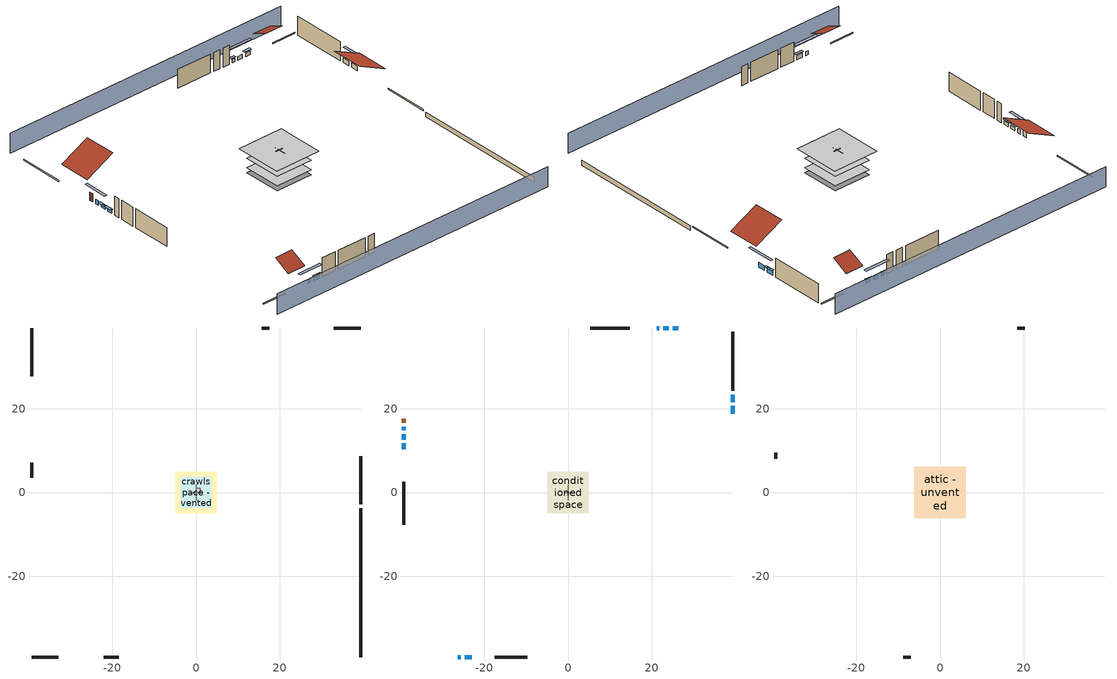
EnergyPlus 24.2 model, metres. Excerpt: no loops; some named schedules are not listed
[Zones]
central ac and furnace airloop ret air zone
 floor adiabatic (AdiabaticConst): 0,0 0,1 1,1 1,0 z0
 wall adiabatic (AdiabaticConst): 0,1 0,0 1,0 1,1 0,1 z0:1
 ceiling adiabatic (AdiabaticConst): 1,0 1,1 0,1 0,0 z1
crawlspace - vented
 floor foundation (Slab2 construction): -4.94,-4.94 -4.94,4.94 4.94,4.94 4.94,-4.94 z-0.91
 wall outside (RimJoist1 construction): 39.33,-2.83 39.33,8.69 z0.3:0.61
 wall outside (RimJoist2 construction): -39.33,-39.33 -32.93,-39.33 z0.3:0.61
 wall outside (RimJoist3 construction): -39.33,39.33 -39.33,27.81 z0.3:0.61
 wall outside (RimJoist4 construction): 39.33,39.33 32.93,39.33 z0.3:0.61
 wall foundation (FoundationWall1 construction): 39.33,-39.33 39.33,-3.76 z-0.91:0.3
garage
 floor foundation (Slab1 construction): -3.66,-3.66 -3.66,3.66 3.66,3.66 3.66,-3.66 z0
 wall outside (Wall1 construction): -22.12,-39.33 -18.46,-39.33 z0.3:5.18
 wall outside (Wall12 construction): 17.56,39.33 15.73,39.33 z0.3:5.18
 wall outside (Wall2 construction): -39.33,7.17 -39.33,3.51 z0.3:5.18
 wall to conditioned space (Wall5 construction Reversed): 0,-1.83 0,1.83 z0.3:5.18
 wall to conditioned space (Wall6 construction Reversed): 0.91,0 -0.91,0 z0.3:5.18
conditioned space
 floor to crawlspace - vented (Floor1 construction): -4.94,-4.94 -4.94,4.94 4.94,4.94 4.94,-4.94 z0.3
 floor to garage (Floor2 construction): -3.66,-3.66 -3.66,3.66 3.66,3.66 3.66,-3.66 z0.3
 floor adiabatic (AdiabaticFloorConstruction): -4.94,-4.94 -4.94,4.94 4.94,4.94 4.94,-4.94 z2.74
 wall outside (AdiabaticWallConstruction 1): -39.33,17.62 -39.33,16.7 z0.3:2.34
 wall outside (AdiabaticWallConstruction): 39.33,18.88 39.33,20.68 / 39.33,21.61 39.33,23.41 z0.3:1.52; 26.34,39.33 25.01,39.33 / 24.08,39.33 22.75,39.33 z0.3:1.22; -26.34,-39.33 -25.62,-39.33 z0.3:1.25; -24.69,-39.33 -23.04,-39.33 z0.3:1.37; -39.33,15.77 -39.33,14.9 z0.3:1.46; -39.33,13.97 -39.33,12.65 / 21.82,39.33 21.18,39.33 z0.3:1.16; -39.33,11.72 -39.33,10.4 z0.3:1.19
 wall outside (Wall3 construction): 39.33,24.34 39.33,38.4 z0.3:5.18
 wall outside (Wall4 construction): -17.53,-39.33 -9.71,-39.33 z0.3:5.18
 wall outside (Wall7 construction): -39.33,2.58 -39.33,-7.67 z0.3:5.18
 wall outside (Wall8 construction): 14.8,39.33 5.27,39.33 z0.3:5.18
 window (WindowConstruction): 39.33,18.88 39.33,20.68 z0.3:1.52
 window (WindowConstruction 9): 26.34,39.33 25.01,39.33 z0.3:1.22
 window (WindowConstruction 1): 39.33,21.61 39.33,23.41 z0.3:1.52
 window (WindowConstruction 2): -26.34,-39.33 -25.62,-39.33 z0.3:1.25
 window (WindowConstruction 3): -24.69,-39.33 -23.04,-39.33 z0.3:1.37
 window (WindowConstruction 4): -39.33,15.77 -39.33,14.9 z0.3:1.46
 window (WindowConstruction 5): -39.33,13.97 -39.33,12.65 z0.3:1.16
 window (WindowConstruction 6): -39.33,11.72 -39.33,10.4 z0.3:1.19
 window (WindowConstruction 7): 24.08,39.33 22.75,39.33 z0.3:1.22
 window (WindowConstruction 8): 21.82,39.33 21.19,39.33 z0.3:1.16
 door (Door): -39.33,17.61 -39.33,16.7 z0.3:2.34
 ceiling adiabatic (AdiabaticFloorConstruction): 4.94,-4.94 4.94,4.94 -4.94,4.94 -4.94,-4.94 z2.74
attic - unvented
 floor to conditioned space (Floor3 construction Reversed): -6.15,-6.15 -6.15,6.15 6.15,6.15 6.15,-6.15 z5.18
 wall outside (Wall10 construction): 20.26,39.33 18.49,39.33 z0.3:5.18
 wall outside (Wall11 construction): -39.33,9.47 -39.33,8.1 z0.3:5.18
 wall outside (Wall9 construction): -8.79,-39.33 -7.01,-39.33 z0.3:5.18
 roof outside (Roof1 construction): 39.33,17.96,5.18 31.87,17.96,8.91 31.87,9.62,8.91 39.33,9.62,5.18
 roof outside (Roof2 construction): -27.27,-39.33,5.18 -27.27,-35.1,7.3 -32,-35.1,7.3 -32,-39.33,5.18
 roof outside (Roof3 construction): 27.27,39.33,5.18 27.27,35.1,7.3 32,35.1,7.3 32,39.33,5.18
 roof outside (Roof4 construction): -39.33,18.54,5.18 -31.87,18.54,8.91 -31.87,26.88,8.91 -39.33,26.88,5.18
shading: 39.33,43.9 -39.33,43.9 / -39.33,-43.9 39.33,-43.9 z0:5.18; 39.33,23.43 39.33,16.14 39.94,16.14 39.94,23.43 z4.27; 24.7,39.33 26.64,39.33 26.64,39.94 24.7,39.94 z1.52; 39.33,23.72 39.33,21.31 39.94,21.31 39.94,23.72 z1.83; -22.88,-39.33 -29.08,-39.33 -29.08,-39.94 -22.88,-39.94 z3.99; -22.74,-39.33 -25,-39.33 -25,-39.94 -22.74,-39.94 z1.68; -39.33,12.15 -39.33,18.51 -39.94,18.51 -39.94,12.15 z4.21; -39.33,12.35 -39.33,14.27 -39.94,14.27 -39.94,12.35 z1.46; -39.33,10.09 -39.33,12.03 -39.94,12.03 -39.94,10.09 z1.49; 20,39.33 26.82,39.33 26.82,39.94 20,39.94 z3.96; 20.88,39.33 22.12,39.33 22.12,39.94 20.88,39.94 z1.46
[Building]
Building 1: Terrain=Suburbs
[Site:Location]
Portland Intl Arpt_OR: Latitude {deg}=45.59; Longitude {deg}=-122.6; Time Zone {hr}=-8; Elevation {m}=33; Keep Site Location Information=Yes
[Site:GroundTemperature:Shallow]
10.2558, 8.96328, 8.85977, 9.47314, 11.9355, 14.3863, 16.5111, 17.8571, 17.9714, 16.8767, 14.8061, 12.4304
[Site:WaterMainsTemperature]
Calculation Method=Schedule; Temperature Schedule=mains temperature schedule
[Material] Roughness=Rough; Thermal Absorptance=0.9
Name | Thickness {m} | Conductivity {W/m-K} | Density {kg/m3} | Specific Heat {J/kg-K} | Solar Absorptance | Visible Absorptance
asphalt or fiberglass shingles | 0.00635 | 0.162714 | 1121.4 | 1465.45 | 0.85 | 0.85
ceiling loosefill ins | 0.254 | 0.0480833 | 16.02 | 1046.75 | 0.7 | 0.7
ceiling stud and cavity | 0.1397 | 0.104117 | 65.682 | 1177.47 | 0.7 | 0.7
concrete 4.0 in. | 0.1016 | 1.803125 | 2242.8 | 837.4 | 0.7 | 0.7
concrete 8.0 in. | 0.2032 | 1.803125 | 2242.8 | 837.4 | 0.7 | 0.7
door material | 0.04445 | 0.0612267 | 512.64 | 1214.23 | 0.7 | 0.7
floor covering | 0.0127 | 0.0433444 | 54.468 | 1339.84 | 0.6 | 0.6
floor rigid ins; wall rigid ins; wall rigid ins 1; wall rigid ins 2 | 0.051816 | 0.029427 | 32.04 | 1214.23 | 0.7 | 0.7
floor rigid ins 1; wall rigid ins 3 | 0.512978 | 0.029427 | 32.04 | 1214.23 | 0.7 | 0.7
floor stud and cavity | 0.1397 | 0.0972396 | 92.3553 | 1139.71 | 0.7 | 0.7
floor stud and cavity 1 | 0.1397 | 1.75129 | 37.0049 | 1207.88 | 0.7 | 0.7
furniture material conditioned space 1; furniture material garage 1 | 0.1524 | 0.115458 | 640.8 | 1214.23 | 0.6 | 0.6
gypsum board | 0.0127 | 0.160291 | 801 | 837.4 | 0.6 | 0.6
osb sheathing 0.5 in. | 0.0127 | 0.115458 | 512.64 | 1214.23 | 0.6 | 0.6
osb sheathing 0.5 in. 1 | 0.0127 | 0.115458 | 512.64 | 1214.23 | 0.7 | 0.7
osb sheathing 0.75 in. | 0.01905 | 0.115458 | 512.64 | 1214.23 | 0.7 | 0.7
rim joist stud and cavity | 0.0508 | 0.178688 | 50.32683 | 1063.81 | 0.6 | 0.6
roof rigid ins | 0.00281632 | 0.029427 | 32.04 | 1214.23 | 0.7 | 0.7
soil 0.5 in. | 0.0127 | 1.3848 | 1842.3 | 418.7 | 0.7 | 0.7
wall stud and cavity | 0.1397 | 0.727959 | 139.0536 | 1170.24 | 0.6 | 0.6
wall stud and cavity 1 | 0.1397 | 0.230639 | 139.0536 | 1170.24 | 0.7 | 0.7
wall stud and cavity 2 | 0.1397 | 0.181744 | 139.0536 | 1170.24 | 0.7 | 0.7
wall stud and cavity 3 | 0.0889 | 0.380278 | 52.3479 | 1209.89 | 0.7 | 0.7
wall stud and cavity 4 | 0.0889 | 0.391764 | 83.0341 | 1211.67 | 0.7 | 0.7
wood siding | 0.0254 | 0.102417 | 544.68 | 1172.36 | 0.85 | 0.85
wood siding 1; wood siding 2 | 0.0254 | 0.102417 | 544.68 | 1172.36 | 0.7 | 0.7
[Material:NoMass]
Adiabatic: Roughness=Rough; Thermal Resistance {m2-K/W}=176.1; Thermal Absorptance=0.9; Solar Absorptance=0.7; Visible Absorptance=0.7
[WindowMaterial:SimpleGlazingSystem]
WindowMaterial: U-Factor {W/m2-K}=2.15764; Solar Heat Gain Coefficient=0.44
[Construction]
AdiabaticConst: Adiabatic
AdiabaticFloorConstruction: floor stud and cavity 1, floor rigid ins 1, osb sheathing 0.75 in., floor covering
AdiabaticWallConstruction: wood siding 1, wall rigid ins 3, wall stud and cavity 3, gypsum board
AdiabaticWallConstruction 1: wood siding 2, wall rigid ins 3, wall stud and cavity 3, gypsum board
Door: door material
Floor1 construction; Floor2 construction: floor stud and cavity, floor rigid ins, osb sheathing 0.75 in., floor covering
Floor3 construction Reversed: gypsum board, ceiling stud and cavity, ceiling loosefill ins
FoundationWall1 construction: concrete 8.0 in.
furniture construction conditioned space 1: furniture material conditioned space 1
furniture construction garage 1: furniture material garage 1
PartitionWallConstruction: gypsum board, wall stud and cavity 4, gypsum board
RimJoist1 construction; RimJoist2 construction; RimJoist3 construction; RimJoist4 construction: wood siding, rim joist stud and cavity
Roof1 construction; Roof2 construction; Roof3 construction; Roof4 construction: asphalt or fiberglass shingles, roof rigid ins, osb sheathing 0.5 in.
Slab1 construction: concrete 4.0 in.
Slab2 construction: soil 0.5 in.
Wall1 construction; Wall10 construction; Wall11 construction; Wall12 construction; Wall2 construction; Wall9 construction: wood siding, osb sheathing 0.5 in. 1, wall stud and cavity
Wall3 construction; Wall4 construction: wood siding, wall rigid ins, osb sheathing 0.5 in. 1, wall stud and cavity 1, gypsum board
Wall5 construction Reversed: gypsum board, wall stud and cavity 2, osb sheathing 0.5 in. 1, wall rigid ins 1
Wall6 construction Reversed: gypsum board, wall stud and cavity 2, osb sheathing 0.5 in. 1, wall rigid ins 2
Wall7 construction; Wall8 construction: wood siding, wall rigid ins 2, osb sheathing 0.5 in. 1, wall stud and cavity 1, gypsum board
WindowConstruction; WindowConstruction 1; WindowConstruction 2; WindowConstruction 3; WindowConstruction 4; WindowConstruction 5; WindowConstruction 6; WindowConstruction 7; WindowConstruction 8; WindowConstruction 9: WindowMaterial
[Zone] Multiplier=1
Name | Volume {m3} | Part of Total Floor Area
attic - unvented | 138.513 | Yes
central ac and furnace airloop ret air zone | 1 | No
conditioned space | 606.66 | Yes
crawlspace - vented | 119.044 | Yes
garage | 130.484 | Yes
[Space]
Name | Zone | Volume {m3} | Space Type
attic - unvented 1 | attic - unvented | 138.513
central ac and furnace airloop ret air space | central ac and furnace airloop ret air zone |  | Plenum Space Type
conditioned space 1 | conditioned space | 606.66
crawlspace - vented 1 | crawlspace - vented | 119.044
garage 1 | garage | 130.484
[ZoneInfiltration:DesignFlowRate] Schedule=Always On Discrete
Name | Zone or ZoneList or Space or SpaceList | Design Flow Rate Calculation Method | Air Changes per Hour {1/hr} | Constant Term Coefficient | Temperature Term Coefficient | Velocity Term Coefficient | Velocity Squared Term Coefficient | Design Flow Rate {m3/s}
infil attic - unvented 1 | attic - unvented 1 | AirChanges/Hour | 0.1 | 1 | 0 | 0 | 0
infil flow; natural vent flow; whole house fan flow | conditioned space 1 | Flow/Zone |  |  |  |  |  | 0
crawlspace_vented 1 duct leakage imbalance infil flow | crawlspace - vented 1 | Flow/Zone |  |  |  |  |  | 0
infil crawlspace - vented 1 | crawlspace - vented 1 | AirChanges/Hour | 2.6013 | 1 | 0 | 0 | 0
[ZoneMixing] Schedule=Always On Continuous; Design Flow Rate Calculation Method=Flow/Zone; Design Flow Rate {m3/s}=0
Name | Zone or Space | Source Zone or Space
whole house fan mix | attic - unvented | conditioned space
central ac and furnace airloop_0 ZoneMixDZToCond mix | conditioned space | crawlspace - vented
central ac and furnace airloop_0 ZoneMixCondToDZ mix | crawlspace - vented | conditioned space
[SpaceList]
Plenum Space Type: central ac and furnace airloop ret air space
[OtherEquipment] Design Level Calculation Method=EquipmentLevel
Name | Fuel Type | Zone or ZoneList or Space or SpaceList | Schedule | Design Level {W} | Fraction Latent | Fraction Radiant | Fraction Lost
central ac and furnace airloop_0 RetCondToRP; central ac and furnace airloop_0 RetSensLkToRP | None | central ac and furnace airloop ret air space | Always On Discrete | 0 | 0 | 0 | 0
central ac and furnace airloop_0 RetLatLkToRP | None | central ac and furnace airloop ret air space | Always On Discrete | 0 | 1 | 0 | 0
central ac and furnace airloop_0 SupCondToLv; central ac and furnace airloop_0 SupSensLkToCond; mech vent house fan sensible load | None | conditioned space 1 | Always On Discrete | 0 | 0 | 0 | 0
central ac and furnace airloop_0 SupLatLkToCond; mech vent house fan latent load | None | conditioned space 1 | Always On Discrete | 0 | 1 | 0 | 0
clothes dryer 1 | Electricity | conditioned space 1 | clothes_dryer | 0 | 0.015 | 0.081 | 0.85
cooking range 1 | NaturalGas | conditioned space 1 | cooking_range | 2399.78 | 0.16 | 0.384 | 0.2
general water use latent | None | conditioned space 1 | general water use schedule | 99.529 | 1 | 0 | 0
general water use sensible | None | conditioned space 1 | general water use schedule | -98.09 | 0 | 0.6 | 0
central ac and furnace airloop_0 RetCondToDZ; central ac and furnace airloop_0 SupCondToDZ; central ac and furnace airloop_0 SupSensLkToDZ | None | crawlspace - vented 1 | Always On Discrete | 0 | 0 | 0 | 0
central ac and furnace airloop_0 SupLatLkToDZ | None | crawlspace - vented 1 | Always On Discrete | 0 | 1 | 0 | 0
water heater energy adjustment1 | Electricity | garage 1 | Always On Discrete | 0.01 | 0 | 0 | 1
water heater lat | None | garage 1 | Always On Discrete | 0 | 1 | 0 | 0
water heater sens | None | garage 1 | Always On Discrete | 0 | 0 | 0 | 0
[SurfaceProperty:IncidentSolarMultiplier] Incident Solar Multiplier=1; Incident Solar Multiplier Schedule=trans schedule winter=0.85 summer=0.7
Window1; Window10; Window2; Window3; Window4; Window5; Window6; Window7; Window8; Window9
[InternalMass]
Name | Construction | Zone or ZoneList | Space or SpaceList | Surface Area {m2}
furniture mass conditioned space 1 | furniture construction conditioned space 1 | conditioned space | conditioned space 1 | 99.51774
partition wall mass | PartitionWallConstruction | conditioned space | conditioned space 1 | 248.794
furniture mass garage 1 | furniture construction garage 1 | garage | garage 1 | 5.35122
[Lights] Design Level Calculation Method=LightingLevel; Return Air Fraction=0; Fraction Radiant=0.6; Fraction Visible=0.2; Fraction Replaceable=1
Name | Zone or ZoneList or Space or SpaceList | Schedule | Lighting Level {W}
interior lighting | conditioned space 1 | lighting_interior | 334.979
garage lighting | garage 1 | lighting_garage | 8.19894
[People]
occupants: Zone or ZoneList or Space or SpaceList=conditioned space 1; Number of People Schedule=occupants; Number of People Calculation Method=People; Number of People=5; Fraction Radiant=0.314171; Sensible Heat Fraction=0.56303; Activity Level Schedule=occupants activity schedule; Carbon Dioxide Generation Rate {m3/s-W}=0; Enable ASHRAE 55 Comfort Warnings=No; Mean Radiant Temperature Calculation Type=EnclosureAveraged
[ElectricEquipment] Zone or ZoneList or Space or SpaceList=conditioned space 1; Design Level Calculation Method=EquipmentLevel
Name | Schedule | Design Level {W} | Fraction Latent | Fraction Radiant | Fraction Lost
ceiling fan | ceiling_fan | 18.2163 | 0 | 0.558 | 0
clothes dryer | clothes_dryer | 2995.68 | 0.015 | 0.081 | 0.85
clothes washer | clothes_washer | 283.022 | 0.03 | 0.162 | 0.7
cooking range | cooking_range | 81.8838 | 0.16 | 0.384 | 0.2
dishwasher | dishwasher | 379.923 | 0.3 | 0.18 | 0.4
fridge | fridge schedule | 57.5342 | 0 | 0.6 | 0
mech vent bath fan 0 | mech vent bath fan 0 schedule | 45 | 0 | 0 | 1
mech vent house fan | mech vent house fan schedule | 0 | 0 | 0 | 1
mech vent house fan cfis | mech vent house fan cfis schedule | 0 | 0 | 0 | 0
mech vent range fan 0 | mech vent range fan 0 schedule | 30 | 0 | 0 | 1
misc plug loads | plug_loads_other | 1005.87 | 0.021 | 0.558 | 0.049
misc tv | plug_loads_tv | 1211.12 | 0 | 0.6 | 0
whole house fan | Always On Discrete | 0 | 0 | 0 | 1
[SurfaceProperty:ExposedFoundationPerimeter] Exposed Perimeter Calculation Method=TotalExposedPerimeter
Name | Total Exposed Perimeter {m}
Slab2 | 35.57016
Slab1 | 18.288
[ZoneInfiltration:EffectiveLeakageArea]
infil garage 1: Zone or Space=garage 1; Schedule=Always On Discrete; Effective Air Leakage Area {cm2}=271.837; Stack Coefficient=0.000129147; Wind Coefficient=4.64657e-05
[AirLoopHVAC:ReturnPlenum]
Air Loop HVAC Return Plenum 1: Zone=central ac and furnace airloop ret air zone
[Foundation:Kiva] Wall Depth Below Slab {m}=0.2032
Name | Initial Indoor Air Temperature {C} | Wall Height Above Grade {m}
Foundation Kiva 1 | 13.4258 | 0.1016
Foundation Kiva 2 | 8.52769 | 0.3048
[Foundation:Kiva:Settings]
Soil Conductivity {W/m-K}=1.3848; Soil Density {kg/m3}=1842.3; Soil Specific Heat {J/kg-K}=418.7; Ground Solar Absorptivity=0.9; Ground Thermal Absorptivity=0.9; Ground Surface Roughness {m}=0.03; Far-Field Width {m}=40; Deep-Ground Boundary Condition=ZeroFlux; Deep-Ground Depth {m}=40; Minimum Cell Dimension {m}=0.2; Maximum Cell Growth Coefficient=3; Simulation Timestep=Timestep
[Exterior:Lights]
exterior lighting: Schedule=exterior lighting schedule; Design Level {W}=8.97151
[EnergyManagementSystem:Sensor]
Name | Output:Variable or Output:Meter Index Key | Output:Variable or Output:Meter
central_ac_and_furnace_airloop_0_DZ_T_s | crawlspace - vented | Zone Air Temperature
central_ac_and_furnace_airloop_0_DZ_W_s | crawlspace - vented | Zone Mean Air Humidity Ratio
water_heater_amb_rh | garage | Zone Air Relative Humidity
water_heater_amb_temp | garage | Zone Mean Air Temperature
[Schedule:Constant]
Name | Hourly Value
Always On Continuous; Always On Discrete; mech vent house fan schedule; mech vent house fan cfis schedule | 1
occupants activity schedule | 117.228
fridge schedule | 0
[Schedule:Day:Interval]
trans schedule winter=0.85 summer=0.7 day; trans schedule winter=0.85 summer=0.7 day 2: No, 24:00, 0.85
trans schedule winter=0.85 summer=0.7 day 1: No, 24:00, 0.7
trans schedule winter=0.85 summer=0.7 default day; mech vent bath fan 0 schedule default day; mech vent range fan 0 schedule default day; general water use schedule default day; exterior lighting schedule default day: No, 24:00, 0
mech vent bath fan 0 schedule day: No, 01:00, 0, 02:00, 1, 24:00, 0
mech vent range fan 0 schedule day: No, 12:00, 0, 13:00, 1, 24:00, 0
general water use schedule day: No, 01:00, 0.315068, 03:00, 0.287671, 04:00, 0.342466, 05:00, 0.369863, 06:00, 0.520548, 07:00, 0.60274, 08:00, 0.534247, 10:00, 0.506849, 11:00, 0.465753, 14:00, 0.479452, 15:00, 0.534247, 16:00, 0.589041, 17:00, 0.69863, 18:00, 0.876712, 19:00, 0.890411, 20:00, 0.986301, 21:00, 1, 22:00, 0.863014, 23:00, 0.616438, 24:00, 0.465753
exterior lighting schedule day: No, 01:00, 0.566667, 03:00, 0.524167, 05:00, 0.495833, 06:00, 0.5525, 07:00, 0.623333, 08:00, 0.580833, 09:00, 0.439167, 10:00, 0.354167, 12:00, 0.34, 13:00, 0.354167, 14:00, 0.396667, 15:00, 0.425, 16:00, 0.495833, 17:00, 0.623333, 18:00, 0.793333, 19:00, 0.906667, 20:00, 0.963333, 21:00, 0.991667, 22:00, 0.920833, 23:00, 0.793333, 24:00, 0.665833
[Schedule:Week:Daily]
trans schedule winter=0.85 summer=0.7 Week Rule - Jan1-May26: trans schedule winter=0.85 summer=0.7 day, trans schedule winter=0.85 summer=0.7 day, trans schedule winter=0.85 summer=0.7 day, trans schedule winter=0.85 summer=0.7 day, trans schedule winter=0.85 summer=0.7 day, trans schedule winter=0.85 summer=0.7 day, trans schedule winter=0.85 summer=0.7 day, trans schedule winter=0.85 summer=0.7 default day, trans schedule winter=0.85 summer=0.7 default day, trans schedule winter=0.85 summer=0.7 default day, trans schedule winter=0.85 summer=0.7 default day, trans schedule winter=0.85 summer=0.7 default day
trans schedule winter=0.85 summer=0.7 Week Rule - May27-Jun2: trans schedule winter=0.85 summer=0.7 day, trans schedule winter=0.85 summer=0.7 day, trans schedule winter=0.85 summer=0.7 day, trans schedule winter=0.85 summer=0.7 day, trans schedule winter=0.85 summer=0.7 day, trans schedule winter=0.85 summer=0.7 day 1, trans schedule winter=0.85 summer=0.7 day 1, trans schedule winter=0.85 summer=0.7 default day, trans schedule winter=0.85 summer=0.7 default day, trans schedule winter=0.85 summer=0.7 default day, trans schedule winter=0.85 summer=0.7 default day, trans schedule winter=0.85 summer=0.7 default day
trans schedule winter=0.85 summer=0.7 Week Rule - Jun3-Sep29: trans schedule winter=0.85 summer=0.7 day 1, trans schedule winter=0.85 summer=0.7 day 1, trans schedule winter=0.85 summer=0.7 day 1, trans schedule winter=0.85 summer=0.7 day 1, trans schedule winter=0.85 summer=0.7 day 1, trans schedule winter=0.85 summer=0.7 day 1, trans schedule winter=0.85 summer=0.7 day 1, trans schedule winter=0.85 summer=0.7 default day, trans schedule winter=0.85 summer=0.7 default day, trans schedule winter=0.85 summer=0.7 default day, trans schedule winter=0.85 summer=0.7 default day, trans schedule winter=0.85 summer=0.7 default day
trans schedule winter=0.85 summer=0.7 Week Rule - Sep30-Oct6: trans schedule winter=0.85 summer=0.7 day 1, trans schedule winter=0.85 summer=0.7 day 2, trans schedule winter=0.85 summer=0.7 day 2, trans schedule winter=0.85 summer=0.7 day 2, trans schedule winter=0.85 summer=0.7 day 2, trans schedule winter=0.85 summer=0.7 day 2, trans schedule winter=0.85 summer=0.7 day 2, trans schedule winter=0.85 summer=0.7 default day, trans schedule winter=0.85 summer=0.7 default day, trans schedule winter=0.85 summer=0.7 default day, trans schedule winter=0.85 summer=0.7 default day, trans schedule winter=0.85 summer=0.7 default day
trans schedule winter=0.85 summer=0.7 Week Rule - Oct7-Dec31: trans schedule winter=0.85 summer=0.7 day 2, trans schedule winter=0.85 summer=0.7 day 2, trans schedule winter=0.85 summer=0.7 day 2, trans schedule winter=0.85 summer=0.7 day 2, trans schedule winter=0.85 summer=0.7 day 2, trans schedule winter=0.85 summer=0.7 day 2, trans schedule winter=0.85 summer=0.7 day 2, trans schedule winter=0.85 summer=0.7 default day, trans schedule winter=0.85 summer=0.7 default day, trans schedule winter=0.85 summer=0.7 default day, trans schedule winter=0.85 summer=0.7 default day, trans schedule winter=0.85 summer=0.7 default day
mech vent bath fan 0 schedule Week Rule - Jan1-Dec31: mech vent bath fan 0 schedule day, mech vent bath fan 0 schedule day, mech vent bath fan 0 schedule day, mech vent bath fan 0 schedule day, mech vent bath fan 0 schedule day, mech vent bath fan 0 schedule day, mech vent bath fan 0 schedule day, mech vent bath fan 0 schedule default day, mech vent bath fan 0 schedule default day, mech vent bath fan 0 schedule default day, mech vent bath fan 0 schedule default day, mech vent bath fan 0 schedule default day
mech vent range fan 0 schedule Week Rule - Jan1-Dec31: mech vent range fan 0 schedule day, mech vent range fan 0 schedule day, mech vent range fan 0 schedule day, mech vent range fan 0 schedule day, mech vent range fan 0 schedule day, mech vent range fan 0 schedule day, mech vent range fan 0 schedule day, mech vent range fan 0 schedule default day, mech vent range fan 0 schedule default day, mech vent range fan 0 schedule default day, mech vent range fan 0 schedule default day, mech vent range fan 0 schedule default day
general water use schedule Week Rule - Jan1-Dec31: general water use schedule day, general water use schedule day, general water use schedule day, general water use schedule day, general water use schedule day, general water use schedule day, general water use schedule day, general water use schedule default day, general water use schedule default day, general water use schedule default day, general water use schedule default day, general water use schedule default day
exterior lighting schedule Week Rule - Jan1-Jan27: exterior lighting schedule day, exterior lighting schedule day, exterior lighting schedule day, exterior lighting schedule day, exterior lighting schedule day, exterior lighting schedule day, exterior lighting schedule day, exterior lighting schedule default day, exterior lighting schedule default day, exterior lighting schedule default day, exterior lighting schedule default day, exterior lighting schedule default day
exterior lighting schedule Week Rule - Jan28-Feb3: exterior lighting schedule day, exterior lighting schedule day, exterior lighting schedule day, exterior lighting schedule day, exterior lighting schedule day 1, exterior lighting schedule day 1, exterior lighting schedule day 1, exterior lighting schedule default day, exterior lighting schedule default day, exterior lighting schedule default day, exterior lighting schedule default day, exterior lighting schedule default day
exterior lighting schedule Week Rule - Feb4-Feb24: exterior lighting schedule day 1, exterior lighting schedule day 1, exterior lighting schedule day 1, exterior lighting schedule day 1, exterior lighting schedule day 1, exterior lighting schedule day 1, exterior lighting schedule day 1, exterior lighting schedule default day, exterior lighting schedule default day, exterior lighting schedule default day, exterior lighting schedule default day, exterior lighting schedule default day
exterior lighting schedule Week Rule - Feb25-Mar3: exterior lighting schedule day 1, exterior lighting schedule day 1, exterior lighting schedule day 1, exterior lighting schedule day 1, exterior lighting schedule day 2, exterior lighting schedule day 2, exterior lighting schedule day 2, exterior lighting schedule default day, exterior lighting schedule default day, exterior lighting schedule default day, exterior lighting schedule default day, exterior lighting schedule default day
exterior lighting schedule Week Rule - Mar4-Mar31: exterior lighting schedule day 2, exterior lighting schedule day 2, exterior lighting schedule day 2, exterior lighting schedule day 2, exterior lighting schedule day 2, exterior lighting schedule day 2, exterior lighting schedule day 2, exterior lighting schedule default day, exterior lighting schedule default day, exterior lighting schedule default day, exterior lighting schedule default day, exterior lighting schedule default day
exterior lighting schedule Week Rule - Apr1-Apr28: exterior lighting schedule day 3, exterior lighting schedule day 3, exterior lighting schedule day 3, exterior lighting schedule day 3, exterior lighting schedule day 3, exterior lighting schedule day 3, exterior lighting schedule day 3, exterior lighting schedule default day, exterior lighting schedule default day, exterior lighting schedule default day, exterior lighting schedule default day, exterior lighting schedule default day
exterior lighting schedule Week Rule - Apr29-May5: exterior lighting schedule day 3, exterior lighting schedule day 3, exterior lighting schedule day 4, exterior lighting schedule day 4, exterior lighting schedule day 4, exterior lighting schedule day 4, exterior lighting schedule day 4, exterior lighting schedule default day, exterior lighting schedule default day, exterior lighting schedule default day, exterior lighting schedule default day, exterior lighting schedule default day
exterior lighting schedule Week Rule - May6-May26: exterior lighting schedule day 4, exterior lighting schedule day 4, exterior lighting schedule day 4, exterior lighting schedule day 4, exterior lighting schedule day 4, exterior lighting schedule day 4, exterior lighting schedule day 4, exterior lighting schedule default day, exterior lighting schedule default day, exterior lighting schedule default day, exterior lighting schedule default day, exterior lighting schedule default day
exterior lighting schedule Week Rule - May27-Jun2: exterior lighting schedule day 4, exterior lighting schedule day 4, exterior lighting schedule day 4, exterior lighting schedule day 4, exterior lighting schedule day 4, exterior lighting schedule day 5, exterior lighting schedule day 5, exterior lighting schedule default day, exterior lighting schedule default day, exterior lighting schedule default day, exterior lighting schedule default day, exterior lighting schedule default day
exterior lighting schedule Week Rule - Jun3-Jun30: exterior lighting schedule day 5, exterior lighting schedule day 5, exterior lighting schedule day 5, exterior lighting schedule day 5, exterior lighting schedule day 5, exterior lighting schedule day 5, exterior lighting schedule day 5, exterior lighting schedule default day, exterior lighting schedule default day, exterior lighting schedule default day, exterior lighting schedule default day, exterior lighting schedule default day
exterior lighting schedule Week Rule - Jul1-Jul28: exterior lighting schedule day 6, exterior lighting schedule day 6, exterior lighting schedule day 6, exterior lighting schedule day 6, exterior lighting schedule day 6, exterior lighting schedule day 6, exterior lighting schedule day 6, exterior lighting schedule default day, exterior lighting schedule default day, exterior lighting schedule default day, exterior lighting schedule default day, exterior lighting schedule default day
exterior lighting schedule Week Rule - Jul29-Aug4: exterior lighting schedule day 6, exterior lighting schedule day 6, exterior lighting schedule day 6, exterior lighting schedule day 7, exterior lighting schedule day 7, exterior lighting schedule day 7, exterior lighting schedule day 7, exterior lighting schedule default day, exterior lighting schedule default day, exterior lighting schedule default day, exterior lighting schedule default day, exterior lighting schedule default day
exterior lighting schedule Week Rule - Aug5-Aug25: exterior lighting schedule day 7, exterior lighting schedule day 7, exterior lighting schedule day 7, exterior lighting schedule day 7, exterior lighting schedule day 7, exterior lighting schedule day 7, exterior lighting schedule day 7, exterior lighting schedule default day, exterior lighting schedule default day, exterior lighting schedule default day, exterior lighting schedule default day, exterior lighting schedule default day
exterior lighting schedule Week Rule - Aug26-Sep1: exterior lighting schedule day 7, exterior lighting schedule day 7, exterior lighting schedule day 7, exterior lighting schedule day 7, exterior lighting schedule day 7, exterior lighting schedule day 7, exterior lighting schedule day 8, exterior lighting schedule default day, exterior lighting schedule default day, exterior lighting schedule default day, exterior lighting schedule default day, exterior lighting schedule default day
exterior lighting schedule Week Rule - Sep2-Sep29: exterior lighting schedule day 8, exterior lighting schedule day 8, exterior lighting schedule day 8, exterior lighting schedule day 8, exterior lighting schedule day 8, exterior lighting schedule day 8, exterior lighting schedule day 8, exterior lighting schedule default day, exterior lighting schedule default day, exterior lighting schedule default day, exterior lighting schedule default day, exterior lighting schedule default day
exterior lighting schedule Week Rule - Sep30-Oct6: exterior lighting schedule day 8, exterior lighting schedule day 9, exterior lighting schedule day 9, exterior lighting schedule day 9, exterior lighting schedule day 9, exterior lighting schedule day 9, exterior lighting schedule day 9, exterior lighting schedule default day, exterior lighting schedule default day, exterior lighting schedule default day, exterior lighting schedule default day, exterior lighting schedule default day
exterior lighting schedule Week Rule - Oct7-Oct27: exterior lighting schedule day 9, exterior lighting schedule day 9, exterior lighting schedule day 9, exterior lighting schedule day 9, exterior lighting schedule day 9, exterior lighting schedule day 9, exterior lighting schedule day 9, exterior lighting schedule default day, exterior lighting schedule default day, exterior lighting schedule default day, exterior lighting schedule default day, exterior lighting schedule default day
exterior lighting schedule Week Rule - Oct28-Nov3: exterior lighting schedule day 9, exterior lighting schedule day 9, exterior lighting schedule day 9, exterior lighting schedule day 9, exterior lighting schedule day 10, exterior lighting schedule day 10, exterior lighting schedule day 10, exterior lighting schedule default day, exterior lighting schedule default day, exterior lighting schedule default day, exterior lighting schedule default day, exterior lighting schedule default day
exterior lighting schedule Week Rule - Nov4-Nov24: exterior lighting schedule day 10, exterior lighting schedule day 10, exterior lighting schedule day 10, exterior lighting schedule day 10, exterior lighting schedule day 10, exterior lighting schedule day 10, exterior lighting schedule day 10, exterior lighting schedule default day, exterior lighting schedule default day, exterior lighting schedule default day, exterior lighting schedule default day, exterior lighting schedule default day
exterior lighting schedule Week Rule - Nov25-Dec1: exterior lighting schedule day 10, exterior lighting schedule day 10, exterior lighting schedule day 10, exterior lighting schedule day 10, exterior lighting schedule day 10, exterior lighting schedule day 10, exterior lighting schedule day 11, exterior lighting schedule default day, exterior lighting schedule default day, exterior lighting schedule default day, exterior lighting schedule default day, exterior lighting schedule default day
exterior lighting schedule Week Rule - Dec2-Dec31: exterior lighting schedule day 11, exterior lighting schedule day 11, exterior lighting schedule day 11, exterior lighting schedule day 11, exterior lighting schedule day 11, exterior lighting schedule day 11, exterior lighting schedule day 11, exterior lighting schedule default day, exterior lighting schedule default day, exterior lighting schedule default day, exterior lighting schedule default day, exterior lighting schedule default day
[Schedule:Year]
trans schedule winter=0.85 summer=0.7: trans schedule winter=0.85 summer=0.7 Week Rule - Jan1-May26, 1, 1, 5, 26, trans schedule winter=0.85 summer=0.7 Week Rule - May27-Jun2, 5, 27, 6, 2, trans schedule winter=0.85 summer=0.7 Week Rule - Jun3-Sep29, 6, 3, 9, 29, trans schedule winter=0.85 summer=0.7 Week Rule - Sep30-Oct6, 9, 30, 10, 6, trans schedule winter=0.85 summer=0.7 Week Rule - Oct7-Dec31, 10, 7, 12, 31
mech vent bath fan 0 schedule: mech vent bath fan 0 schedule Week Rule - Jan1-Dec31, 1, 1, 12, 31
mech vent range fan 0 schedule: mech vent range fan 0 schedule Week Rule - Jan1-Dec31, 1, 1, 12, 31
general water use schedule: general water use schedule Week Rule - Jan1-Dec31, 1, 1, 12, 31
exterior lighting schedule: exterior lighting schedule Week Rule - Jan1-Jan27, 1, 1, 1, 27, exterior lighting schedule Week Rule - Jan28-Feb3, 1, 28, 2, 3, exterior lighting schedule Week Rule - Feb4-Feb24, 2, 4, 2, 24, exterior lighting schedule Week Rule - Feb25-Mar3, 2, 25, 3, 3, exterior lighting schedule Week Rule - Mar4-Mar31, 3, 4, 3, 31, exterior lighting schedule Week Rule - Apr1-Apr28, 4, 1, 4, 28, exterior lighting schedule Week Rule - Apr29-May5, 4, 29, 5, 5, exterior lighting schedule Week Rule - May6-May26, 5, 6, 5, 26, exterior lighting schedule Week Rule - May27-Jun2, 5, 27, 6, 2, exterior lighting schedule Week Rule - Jun3-Jun30, 6, 3, 6, 30, exterior lighting schedule Week Rule - Jul1-Jul28, 7, 1, 7, 28, exterior lighting schedule Week Rule - Jul29-Aug4, 7, 29, 8, 4, exterior lighting schedule Week Rule - Aug5-Aug25, 8, 5, 8, 25, exterior lighting schedule Week Rule - Aug26-Sep1, 8, 26, 9, 1, exterior lighting schedule Week Rule - Sep2-Sep29, 9, 2, 9, 29, exterior lighting schedule Week Rule - Sep30-Oct6, 9, 30, 10, 6, exterior lighting schedule Week Rule - Oct7-Oct27, 10, 7, 10, 27, exterior lighting schedule Week Rule - Oct28-Nov3, 10, 28, 11, 3, exterior lighting schedule Week Rule - Nov4-Nov24, 11, 4, 11, 24, exterior lighting schedule Week Rule - Nov25-Dec1, 11, 25, 12, 1, exterior lighting schedule Week Rule - Dec2-Dec31, 12, 2, 12, 31
[Schedule:File] File=in.schedules.csv; Rows to Skip at Top=1; Number of Hours of Data=8760; Column Separator=Comma; Interpolate to Timestep=Yes; Minutes per Item=15; Adjust Schedule for Daylight Savings=Yes
Name | Column Number
lighting_interior | 5
occupants | 1
ceiling_fan | 4
clothes_dryer | 11
clothes_washer | 10
cooking_range | 12
dishwasher | 8
plug_loads_other | 2
plug_loads_tv | 3
lighting_garage | 6
[Schedule:Compact]
mains temperature schedule: Through: 01/01, For: AllDays, Until: 24:00, 13.0633, Through: 01/02, For: AllDays, Until: 24:00, 13.0189, Through: 01/03, For: AllDays, Until: 24:00, 12.975, Through: 01/04, For: AllDays, Until: 24:00, 12.9328, Through: 01/05, For: AllDays, Until: 24:00, 12.8917, Through: 01/06, For: AllDays, Until: 24:00, 12.8517, Through: 01/07, For: AllDays, Until: 24:00, 12.8122, Through: 01/08, For: AllDays, Until: 24:00, 12.7744, Through: 01/09, For: AllDays, Until: 24:00, 12.7378, Through: 01/10, For: AllDays, Until: 24:00, 12.7017, Through: 01/11, For: AllDays, Until: 24:00, 12.6672, Through: 01/12, For: AllDays, Until: 24:00, 12.6339, Through: 01/13, For: AllDays, Until: 24:00, 12.6017, Through: 01/14, For: AllDays, Until: 24:00, 12.5706, Through: 01/15, For: AllDays, Until: 24:00, 12.5411, Through: 01/16, For: AllDays, Until: 24:00, 12.5122, Through: 01/17, For: AllDays, Until: 24:00, 12.485, Through: 01/18, For: AllDays, Until: 24:00, 12.4583, Through: 01/19, For: AllDays, Until: 24:00, 12.4333, Through: 01/20, For: AllDays, Until: 24:00, 12.41, Through: 01/21, For: AllDays, Until: 24:00, 12.3872, Through: 01/22, For: AllDays, Until: 24:00, 12.3661, Through: 01/23, For: AllDays, Until: 24:00, 12.3456, Through: 01/24, For: AllDays, Until: 24:00, 12.3272, Through: 01/25, For: AllDays, Until: 24:00, 12.3094, Through: 01/26, For: AllDays, Until: 24:00, 12.2933, Through: 01/27, For: AllDays, Until: 24:00, 12.2783, Through: 01/28, For: AllDays, Until: 24:00, 12.2644, Through: 01/29, For: AllDays, Until: 24:00, 12.2517, Through: 01/30, For: AllDays, Until: 24:00, 12.2406, Through: 01/31, For: AllDays, Until: 24:00, 12.2306, Through: 02/01, For: AllDays, Until: 24:00, 12.2222, Through: 02/02, For: AllDays, Until: 24:00, 12.215, Through: 02/03, For: AllDays, Until: 24:00, 12.2089, Through: 02/04, For: AllDays, Until: 24:00, 12.2039, Through: 02/05, For: AllDays, Until: 24:00, 12.2006, Through: 02/06, For: AllDays, Until: 24:00, 12.1983, Through: 02/07, For: AllDays, Until: 24:00, 12.1978, Through: 02/08, For: AllDays, Until: 24:00, 12.1978, Through: 02/09, For: AllDays, Until: 24:00, 12.2, Through: 02/10, For: AllDays, Until: 24:00, 12.2028, Through: 02/11, For: AllDays, Until: 24:00, 12.2072, Through: 02/12, For: AllDays, Until: 24:00, 12.2128, Through: 02/13, For: AllDays, Until: 24:00, 12.2194, Through: 02/14, For: AllDays, Until: 24:00, 12.2278, Through: 02/15, For: AllDays, Until: 24:00, 12.2372, Through: 02/16, For: AllDays, Until: 24:00, 12.2483, Through: 02/17, For: AllDays, Until: 24:00, 12.26, Through: 02/18, For: AllDays, Until: 24:00, 12.2733, Through: 02/19, For: AllDays, Until: 24:00, 12.2883, Through: 02/20, For: AllDays, Until: 24:00, 12.3039, Through: 02/21, For: AllDays, Until: 24:00, 12.3211, Through: 02/22, For: AllDays, Until: 24:00, 12.3394, Through: 02/23, For: AllDays, Until: 24:00, 12.3594, Through: 02/24, For: AllDays, Until: 24:00, 12.38, Through: 02/25, For: AllDays, Until: 24:00, 12.4022, Through: 02/26, For: AllDays, Until: 24:00, 12.4256, Through: 02/27, For: AllDays, Until: 24:00, 12.4506, Through: 02/28, For: AllDays, Until: 24:00, 12.4761, Through: 03/01, For: AllDays, Until: 24:00, 12.5033, Through: 03/02, For: AllDays, Until: 24:00, 12.5317, Through: 03/03, For: AllDays, Until: 24:00, 12.5611, Through: 03/04, For: AllDays, Until: 24:00, 12.5917, Through: 03/05, For: AllDays, Until: 24:00, 12.6233, Through: 03/06, For: AllDays, Until: 24:00, 12.6567, Through: 03/07, For: AllDays, Until: 24:00, 12.6906, Through: 03/08, For: AllDays, Until: 24:00, 12.7261, Through: 03/09, For: AllDays, Until: 24:00, 12.7628, Through: 03/10, For: AllDays, Until: 24:00, 12.8, Through: 03/11, For: AllDays, Until: 24:00, 12.8389, Through: 03/12, For: AllDays, Until: 24:00, 12.8789, Through: 03/13, For: AllDays, Until: 24:00, 12.9194, Through: 03/14, For: AllDays, Until: 24:00, 12.9617, Through: 03/15, For: AllDays, Until: 24:00, 13.0044, Through: 03/16, For: AllDays, Until: 24:00, 13.0489, Through: 03/17, For: AllDays, Until: 24:00, 13.0939, Through: 03/18, For: AllDays, Until: 24:00, 13.14, Through: 03/19, For: AllDays, Until: 24:00, 13.1872, Through: 03/20, For: AllDays, Until: 24:00, 13.2356, Through: 03/21, For: AllDays, Until: 24:00, 13.285, Through: 03/22, For: AllDays, Until: 24:00, 13.335, Through: 03/23, For: AllDays, Until: 24:00, 13.3861, Through: 03/24, For: AllDays, Until: 24:00, 13.4383, Through: 03/25, For: AllDays, Until: 24:00, 13.4911, Through: 03/26, For: AllDays, Until: 24:00, 13.545, Through: 03/27, For: AllDays, Until: 24:00, 13.6, Through: 03/28, For: AllDays, Until: 24:00, 13.6556, Through: 03/29, For: AllDays, Until: 24:00, 13.7122, Through: 03/30, For: AllDays, Until: 24:00, 13.77, Through: 03/31, For: AllDays, Until: 24:00, 13.8283, Through: 04/01, For: AllDays, Until: 24:00, 13.8872, Through: 04/02, For: AllDays, Until: 24:00, 13.9472, Through: 04/03, For: AllDays, Until: 24:00, 14.0078, Through: 04/04, For: AllDays, Until: 24:00, 14.0689, Through: 04/05, For: AllDays, Until: 24:00, 14.1311, Through: 04/06, For: AllDays, Until: 24:00, 14.1944, Through: 04/07, For: AllDays, Until: 24:00, 14.2578, Through: 04/08, For: AllDays, Until: 24:00, 14.3222, Through: 04/09, For: AllDays, Until: 24:00, 14.3872, Through: 04/10, For: AllDays, Until: 24:00, 14.4528, Through: 04/11, For: AllDays, Until: 24:00, 14.5189, Through: 04/12, For: AllDays, Until: 24:00, 14.5856, Through: 04/13, For: AllDays, Until: 24:00, 14.6533, Through: 04/14, For: AllDays, Until: 24:00, 14.7211, Through: 04/15, For: AllDays, Until: 24:00, 14.7894, Through: 04/16, For: AllDays, Until: 24:00, 14.8589, Through: 04/17, For: AllDays, Until: 24:00, 14.9283, Through: 04/18, For: AllDays, Until: 24:00, 14.9983, Through: 04/19, For: AllDays, Until: 24:00, 15.0689, Through: 04/20, For: AllDays, Until: 24:00, 15.14, Through: 04/21, For: AllDays, Until: 24:00, 15.2111, Through: 04/22, For: AllDays, Until: 24:00, 15.2833, Through: 04/23, For: AllDays, Until: 24:00, 15.3556, Through: 04/24, For: AllDays, Until: 24:00, 15.4278, Through: 04/25, For: AllDays, Until: 24:00, 15.5006, Through: 04/26, For: AllDays, Until: 24:00, 15.5739, Through: 04/27, For: AllDays, Until: 24:00, 15.6478, Through: 04/28, For: AllDays, Until: 24:00, 15.7211, Through: 04/29, For: AllDays, Until: 24:00, 15.7956, Through: 04/30, For: AllDays, Until: 24:00, 15.8694, Through: 05/01, For: AllDays, Until: 24:00, 15.9439, Through: 05/02, For: AllDays, Until: 24:00, 16.0189, Through: 05/03, For: AllDays, Until: 24:00, 16.0939, Through: 05/04, For: AllDays, Until: 24:00, 16.1689, Through: 05/05, For: AllDays, Until: 24:00, 16.2439, Through: 05/06, For: AllDays, Until: 24:00, 16.3189, Through: 05/07, For: AllDays, Until: 24:00, 16.3944, Through: 05/08, For: AllDays, Until: 24:00, 16.4694, Through: 05/09, For: AllDays, Until: 24:00, 16.545, Through: 05/10, For: AllDays, Until: 24:00, 16.6206, Through: 05/11, For: AllDays, Until: 24:00, 16.6956, Through: 05/12, For: AllDays, Until: 24:00, 16.7711, Through: 05/13, For: AllDays, Until: 24:00, 16.8461, Through: 05/14, For: AllDays, Until: 24:00, 16.9217, Through: 05/15, For: AllDays, Until: 24:00, 16.9967, Through: 05/16, For: AllDays, Until: 24:00, 17.0717, Through: 05/17, For: AllDays, Until: 24:00, 17.1467, Through: 05/18, For: AllDays, Until: 24:00, 17.2211, Through: 05/19, For: AllDays, Until: 24:00, 17.2956, Through: 05/20, For: AllDays, Until: 24:00, 17.37, Through: 05/21, For: AllDays, Until: 24:00, 17.4439, Through: 05/22, For: AllDays, Until: 24:00, 17.5178, Through: 05/23, For: AllDays, Until: 24:00, 17.5911, Through: 05/24, For: AllDays, Until: 24:00, 17.6644, Through: 05/25, For: AllDays, Until: 24:00, 17.7372, Through: 05/26, For: AllDays, Until: 24:00, 17.8094, Through: 05/27, For: AllDays, Until: 24:00, 17.8817, Through: 05/28, For: AllDays, Until: 24:00, 17.9533, Through: 05/29, For: AllDays, Until: 24:00, 18.025, Through: 05/30, For: AllDays, Until: 24:00, 18.0961, Through: 05/31, For: AllDays, Until: 24:00, 18.1661, Through: 06/01, For: AllDays, Until: 24:00, 18.2361, Through: 06/02, For: AllDays, Until: 24:00, 18.3061, Through: 06/03, For: AllDays, Until: 24:00, 18.375, Through: 06/04, For: AllDays, Until: 24:00, 18.4433, Through: 06/05, For: AllDays, Until: 24:00, 18.5111, Through: 06/06, For: AllDays, Until: 24:00, 18.5789, Through: 06/07, For: AllDays, Until: 24:00, 18.6456, Through: 06/08, For: AllDays, Until: 24:00, 18.7117, Through: 06/09, For: AllDays, Until: 24:00, 18.7772, Through: 06/10, For: AllDays, Until: 24:00, 18.8417, Through: 06/11, For: AllDays, Until: 24:00, 18.9061, Through: 06/12, For: AllDays, Until: 24:00, 18.9694, Through: 06/13, For: AllDays, Until: 24:00, 19.0322, Through: 06/14, For: AllDays, Until: 24:00, 19.0944, Through: 06/15, For: AllDays, Until: 24:00, 19.1556, Through: 06/16, For: AllDays, Until: 24:00, 19.2167, Through: 06/17, For: AllDays, Until: 24:00, 19.2761, Through: 06/18, For: AllDays, Until: 24:00, 19.335, Through: 06/19, For: AllDays, Until: 24:00, 19.3933, Through: 06/20, For: AllDays, Until: 24:00, 19.4506, Through: 06/21, For: AllDays, Until: 24:00, 19.5072, Through: 06/22, For: AllDays, Until: 24:00, 19.5628, Through: 06/23, For: AllDays, Until: 24:00, 19.6172, Through: 06/24, For: AllDays, Until: 24:00, 19.6711, Through: 06/25, For: AllDays, Until: 24:00, 19.7244, Through: 06/26, For: AllDays, Until: 24:00, 19.7761, Through: 06/27, For: AllDays, Until: 24:00, 19.8272, Through: 06/28, For: AllDays, Until: 24:00, 19.8772, Through: 06/29, For: AllDays, Until: 24:00, 19.9267, Through: 06/30, For: AllDays, Until: 24:00, 19.9744, Through: 07/01, For: AllDays, Until: 24:00, 20.0217, Through: 07/02, For: AllDays, Until: 24:00, 20.0678, Through: 07/03, For: AllDays, Until: 24:00, 20.1128, Through: 07/04, For: AllDays, Until: 24:00, 20.1567, Through: 07/05, For: AllDays, Until: 24:00, 20.1994, Through: 07/06, For: AllDays, Until: 24:00, 20.2417, Through: 07/07, For: AllDays, Until: 24:00, 20.2822, Through: 07/08, For: AllDays, Until: 24:00, 20.3222, Through: 07/09, For: AllDays, Until: 24:00, 20.3606, Through: 07/10, For: AllDays, Until: 24:00, 20.3978, Through: 07/11, For: AllDays, Until: 24:00, 20.4344, Through: 07/12, For: AllDays, Until: 24:00, 20.4694, Through: 07/13, For: AllDays, Until: 24:00, 20.5033, Through: 07/14, For: AllDays, Until: 24:00, 20.5367, Through: 07/15, For: AllDays, Until: 24:00, 20.5683, Through: 07/16, For: AllDays, Until: 24:00, 20.5983, Through: 07/17, For: AllDays, Until: 24:00, 20.6278, Through: 07/18, For: AllDays, Until: 24:00, 20.6561, Through: 07/19, For: AllDays, Until: 24:00, 20.6828, Through: 07/20, For: AllDays, Until: 24:00, 20.7089, Through: 07/21, For: AllDays, Until: 24:00, 20.7333, Through: 07/22, For: AllDays, Until: 24:00, 20.7561, Through: 07/23, For: AllDays, Until: 24:00, 20.7783, Through: 07/24, For: AllDays, Until: 24:00, 20.7989, Through: 07/25, For: AllDays, Until: 24:00, 20.8189, Through: 07/26, For: AllDays, Until: 24:00, 20.8367, Through: 07/27, For: AllDays, Until: 24:00, 20.8539, Through: 07/28, For: AllDays, Until: 24:00, 20.8694, Through: 07/29, For: AllDays, Until: 24:00, 20.8839, Through: 07/30, For: AllDays, Until: 24:00, 20.8972, Through: 07/31, For: AllDays, Until: 24:00, 20.9094, Through: 08/01, For: AllDays, Until: 24:00, 20.92, Through: 08/02, For: AllDays, Until: 24:00, 20.9289, Through: 08/03, For: AllDays, Until: 24:00, 20.9372, Through: 08/04, For: AllDays, Until: 24:00, 20.9439, Through: 08/05, For: AllDays, Until: 24:00, 20.9494, Through: 08/06, For: AllDays, Until: 24:00, 20.9533, Through: 08/07, For: AllDays, Until: 24:00, 20.9567, Through: 08/08, For: AllDays, Until: 24:00, 20.9578, Through: 08/09, For: AllDays, Until: 24:00, 20.9583, Through: 08/10, For: AllDays, Until: 24:00, 20.9572, Through: 08/11, For: AllDays, Until: 24:00, 20.955, Through: 08/12, For: AllDays, Until: 24:00, 20.9511, Through: 08/13, For: AllDays, Until: 24:00, 20.9467, Through: 08/14, For: AllDays, Until: 24:00, 20.94, Through: 08/15, For: AllDays, Until: 24:00, 20.9328, Through: 08/16, For: AllDays, Until: 24:00, 20.9239, Through: 08/17, For: AllDays, Until: 24:00, 20.9139, Through: 08/18, For: AllDays, Until: 24:00, 20.9028, Through: 08/19, For: AllDays, Until: 24:00, 20.89, Through: 08/20, For: AllDays, Until: 24:00, 20.8761, Through: 08/21, For: AllDays, Until: 24:00, 20.8611, Through: 08/22, For: AllDays, Until: 24:00, 20.8444, Through: 08/23, For: AllDays, Until: 24:00, 20.8267, Through: 08/24, For: AllDays, Until: 24:00, 20.8078, Through: 08/25, For: AllDays, Until: 24:00, 20.7872, Through: 08/26, For: AllDays, Until: 24:00, 20.7661, Through: 08/27, For: AllDays, Until: 24:00, 20.7433, Through: 08/28, For: AllDays, Until: 24:00, 20.7194, Through: 08/29, For: AllDays, Until: 24:00, 20.6944, Through: 08/30, For: AllDays, Until: 24:00, 20.6678, Through: 08/31, For: AllDays, Until: 24:00, 20.64, Through: 09/01, For: AllDays, Until: 24:00, 20.6111, Through: 09/02, For: AllDays, Until: 24:00, 20.5811, Through: 09/03, For: AllDays, Until: 24:00, 20.55, Through: 09/04, For: AllDays, Until: 24:00, 20.5178, Through: 09/05, For: AllDays, Until: 24:00, 20.4844, Through: 09/06, For: AllDays, Until: 24:00, 20.4494, Through: 09/07, For: AllDays, Until: 24:00, 20.4139, Through: 09/08, For: AllDays, Until: 24:00, 20.3767, Through: 09/09, For: AllDays, Until: 24:00, 20.3389, Through: 09/10, For: AllDays, Until: 24:00, 20.2994, Through: 09/11, For: AllDays, Until: 24:00, 20.2594, Through: 09/12, For: AllDays, Until: 24:00, 20.2178, Through: 09/13, For: AllDays, Until: 24:00, 20.1756, Through: 09/14, For: AllDays, Until: 24:00, 20.1317, Through: 09/15, For: AllDays, Until: 24:00, 20.0872, Through: 09/16, For: AllDays, Until: 24:00, 20.0417, Through: 09/17, For: AllDays, Until: 24:00, 19.995, Through: 09/18, For: AllDays, Until: 24:00, 19.9472, Through: 09/19, For: AllDays, Until: 24:00, 19.8983, Through: 09/20, For: AllDays, Until: 24:00, 19.8489, Through: 09/21, For: AllDays, Until: 24:00, 19.7983, Through: 09/22, For: AllDays, Until: 24:00, 19.7467, Through: 09/23, For: AllDays, Until: 24:00, 19.6944, Through: 09/24, For: AllDays, Until: 24:00, 19.6406, Through: 09/25, For: AllDays, Until: 24:00, 19.5867, Through: 09/26, For: AllDays, Until: 24:00, 19.5311, Through: 09/27, For: AllDays, Until: 24:00, 19.475, Through: 09/28, For: AllDays, Until: 24:00, 19.4183, Through: 09/29, For: AllDays, Until: 24:00, 19.3606, Through: 09/30, For: AllDays, Until: 24:00, 19.3017, Through: 10/01, For: AllDays, Until: 24:00, 19.2422, Through: 10/02, For: AllDays, Until: 24:00, 19.1822, Through: 10/03, For: AllDays, Until: 24:00, 19.1211, Through: 10/04, For: AllDays, Until: 24:00, 19.0594, Through: 10/05, For: AllDays, Until: 24:00, 18.9967, Through: 10/06, For: AllDays, Until: 24:00, 18.9333, Through: 10/07, For: AllDays, Until: 24:00, 18.8694, Through: 10/08, For: AllDays, Until: 24:00, 18.805, Through: 10/09, For: AllDays, Until: 24:00, 18.74, Through: 10/10, For: AllDays, Until: 24:00, 18.6739, Through: 10/11, For: AllDays, Until: 24:00, 18.6072, Through: 10/12, For: AllDays, Until: 24:00, 18.5406, Through: 10/13, For: AllDays, Until: 24:00, 18.4728, Through: 10/14, For: AllDays, Until: 24:00, 18.4044, Through: 10/15, For: AllDays, Until: 24:00, 18.3356, Through: 10/16, For: AllDays, Until: 24:00, 18.2661, Through: 10/17, For: AllDays, Until: 24:00, 18.1967, Through: 10/18, For: AllDays, Until: 24:00, 18.1261, Through: 10/19, For: AllDays, Until: 24:00, 18.0556, Through: 10/20, For: AllDays, Until: 24:00, 17.9844, Through: 10/21, For: AllDays, Until: 24:00, 17.9128, Through: 10/22, For: AllDays, Until: 24:00, 17.8406, Through: 10/23, For: AllDays, Until: 24:00, 17.7683, Through: 10/24, For: AllDays, Until: 24:00, 17.6956, Through: 10/25, For: AllDays, Until: 24:00, 17.6228, Through: 10/26, For: AllDays, Until: 24:00, 17.5494, Through: 10/27, For: AllDays, Until: 24:00, 17.4756, Through: 10/28, For: AllDays, Until: 24:00, 17.4017, Through: 10/29, For: AllDays, Until: 24:00, 17.3278, Through: 10/30, For: AllDays, Until: 24:00, 17.2533, Through: 10/31, For: AllDays, Until: 24:00, 17.1789, Through: 11/01, For: AllDays, Until: 24:00, 17.1039, Through: 11/02, For: AllDays, Until: 24:00, 17.0289, Through: 11/03, For: AllDays, Until: 24:00, 16.9539, Through: 11/04, For: AllDays, Until: 24:00, 16.8789, Through: 11/05, For: AllDays, Until: 24:00, 16.8033, Through: 11/06, For: AllDays, Until: 24:00, 16.7283, Through: 11/07, For: AllDays, Until: 24:00, 16.6528, Through: 11/08, For: AllDays, Until: 24:00, 16.5772, Through: 11/09, For: AllDays, Until: 24:00, 16.5022, Through: 11/10, For: AllDays, Until: 24:00, 16.4267, Through: 11/11, For: AllDays, Until: 24:00, 16.3517, Through: 11/12, For: AllDays, Until: 24:00, 16.2761, Through: 11/13, For: AllDays, Until: 24:00, 16.2011, Through: 11/14, For: AllDays, Until: 24:00, 16.1261, Through: 11/15, For: AllDays, Until: 24:00, 16.0511, Through: 11/16, For: AllDays, Until: 24:00, 15.9761, Through: 11/17, For: AllDays, Until: 24:00, 15.9017, Through: 11/18, For: AllDays, Until: 24:00, 15.8272, Through: 11/19, For: AllDays, Until: 24:00, 15.7533, Through: 11/20, For: AllDays, Until: 24:00, 15.6794, Through: 11/21, For: AllDays, Until: 24:00, 15.6056, Through: 11/22, For: AllDays, Until: 24:00, 15.5322, Through: 11/23, For: AllDays, Until: 24:00, 15.4594, Through: 11/24, For: AllDays, Until: 24:00, 15.3867, Through: 11/25, For: AllDays, Until: 24:00, 15.3144, Through: 11/26, For: AllDays, Until: 24:00, 15.2422, Through: 11/27, For: AllDays, Until: 24:00, 15.1706, Through: 11/28, For: AllDays, Until: 24:00, 15.0994, Through: 11/29, For: AllDays, Until: 24:00, 15.0289, Through: 11/30, For: AllDays, Until: 24:00, 14.9583, Through: 12/01, For: AllDays, Until: 24:00, 14.8889, Through: 12/02, For: AllDays, Until: 24:00, 14.8194, Through: 12/03, For: AllDays, Until: 24:00, 14.7506, Through: 12/04, For: AllDays, Until: 24:00, 14.6822, Through: 12/05, For: AllDays, Until: 24:00, 14.6144, Through: 12/06, For: AllDays, Until: 24:00, 14.5478, Through: 12/07, For: AllDays, Until: 24:00, 14.4811, Through: 12/08, For: AllDays, Until: 24:00, 14.415, Through: 12/09, For: AllDays, Until: 24:00, 14.35, Through: 12/10, For: AllDays, Until: 24:00, 14.2856, Through: 12/11, For: AllDays, Until: 24:00, 14.2217, Through: 12/12, For: AllDays, Until: 24:00, 14.1583, Through: 12/13, For: AllDays, Until: 24:00, 14.0961, Through: 12/14, For: AllDays, Until: 24:00, 14.0339, Through: 12/15, For: AllDays, Until: 24:00, 13.9733, Through: 12/16, For: AllDays, Until: 24:00, 13.9128, Through: 12/17, For: AllDays, Until: 24:00, 13.8533, Through: 12/18, For: AllDays, Until: 24:00, 13.795, Through: 12/19, For: AllDays, Until: 24:00, 13.7372, Through: 12/20, For: AllDays, Until: 24:00, 13.68, Through: 12/21, For: AllDays, Until: 24:00, 13.6239, Through: 12/22, For: AllDays, Until: 24:00, 13.5689, Through: 12/23, For: AllDays, Until: 24:00, 13.5144, Through: 12/24, For: AllDays, Until: 24:00, 13.4611, Through: 12/25, For: AllDays, Until: 24:00, 13.4083, Through: 12/26, For: AllDays, Until: 24:00, 13.3572, Through: 12/27, For: AllDays, Until: 24:00, 13.3061, Through: 12/28, For: AllDays, Until: 24:00, 13.2567, Through: 12/29, For: AllDays, Until: 24:00, 13.2078, Through: 12/30, For: AllDays, Until: 24:00, 13.1606, Through: 12/31, For: AllDays, Until: 24:00, 13.1139
